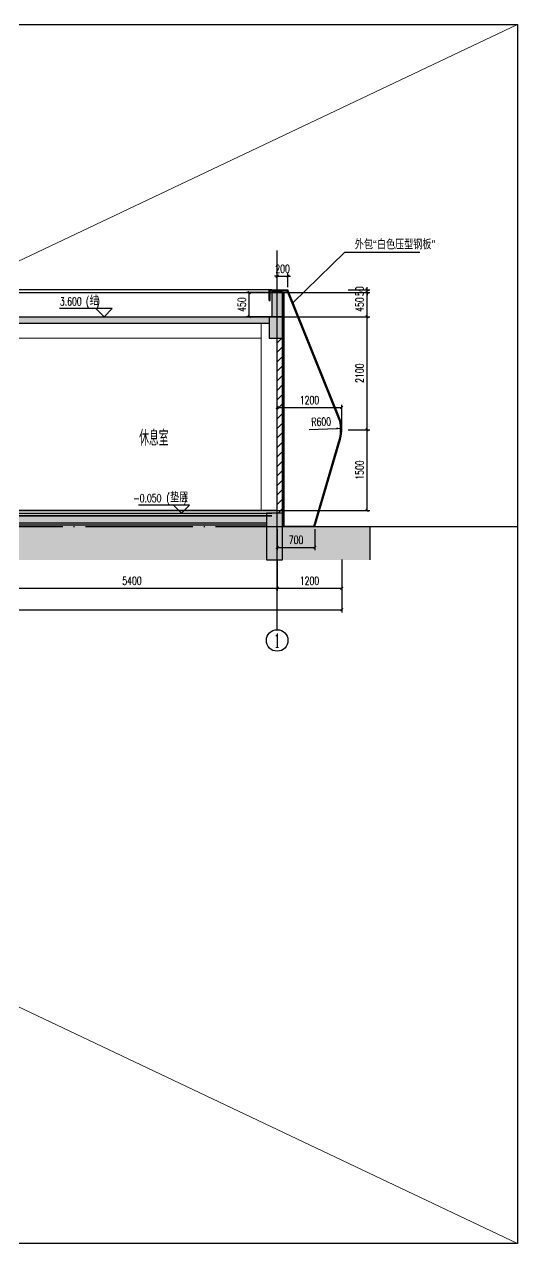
# Model space of a CAD drawing. Extents: x -2377130 to 293730, y -2 to 754590.
# Drawn here: x -2289041 to -2279870, y 539810 to 562470 of the extents above; entities that cross this region are included whole.
import ezdxf
from ezdxf.enums import TextEntityAlignment as Align

# ---------------------------------------------------------------- set-up
doc = ezdxf.new("R2010")
doc.units = 0
doc.header["$LTSCALE"] = 1000
doc.header["$MEASUREMENT"] = 0
doc.linetypes.add('DOTE', pattern=[2.42, 2, -0.2, 0.02, -0.2])
doc.layers.get('Defpoints').update_dxf_attribs({"color": 210})
for name, color, linetype in [('A-AXIS-D', 1, 'Continuous'), ('A-AXIS-DOTE', 14, 'DOTE'), ('A-AXIS-DP', 126, 'Continuous'), ('A-AXIS-ELEV', 4, 'Continuous'), ('A-COLS', 6, 'Continuous'), ('A-CURTAIN', 134, 'Continuous'), ('A-HATCH-1', 252, 'Continuous'), ('A-HATCH-2', 251, 'Continuous'), ('A-LIN-V', 9, 'Continuous'), ('A-SFCE', 30, 'Continuous'), ('A-TEXT', 61, 'Continuous'), ('AS-COLN', 6, 'Continuous'), ('AS-WALL', 40, 'Continuous'), ('DIM_SYMB', 3, 'Continuous'), ('PUB_HATCH', 8, 'Continuous'), ('PUB_TEXT', 7, 'Continuous')]:
    doc.layers.add(name, color=color, linetype=linetype)
doc.layers.add('A-WALL-HATCH', color=8, linetype='Continuous', lineweight=13)
doc.styles.add('_TCH_AXIS', font='COMPLEX', dxfattribs={"bigfont": 'GBCBIG'})
doc.styles.add('_TCH_DIM', font='SIMPLEX', dxfattribs={"bigfont": 'GBCBIG'})
doc.styles.add('_TCH_DIM_T3', font='SIMPLEX', dxfattribs={"width": 0.705882, "bigfont": 'GBCBIG'})
doc.styles.add('_TCH_SPACE', font='SIMPLEX', dxfattribs={"height": 5, "bigfont": 'GBCBIG'})
doc.dimstyles.new('_TCH_ARCH&&50', dxfattribs={"dimtxt": 148.75, "dimasz": 50, "dimexe": 50, "dimexo": 50, "dimgap": 63.125, "dimtad": 1, "dimdec": 0, "dimzin": 0, "dimdsep": 46, "dimtxsty": '_TCH_DIM_T3', "dimblk": 'ARCHTICK', "dimcen": 0.09, "dimclrt": 7, "dimazin": 2, "dimtfac": 1, "dimtdec": 0, "dimtix": 1, "dimtmove": 2, "dimatfit": 3, "dimfxl": 0, "dimtolj": 1, "dimtzin": 0, "dimarcsym": 0})

# ---------------------------------------------------------------- blocks, each defined once
blk = doc.blocks.new('_ArchTick')
at = {"color": 0, "linetype": 'ByBlock', "const_width": 0.4}
blk.add_lwpolyline([(-0.5, -0.5), (0.5, 0.5)], dxfattribs=at)
blk = doc.blocks.new('*D181')
at = {"layer": 'A-AXIS-DP', "color": 0, "lineweight": -2}
for p, q in [((-2284340, 557790), (-2284390, 557790)), ((-2284340, 557587), (-2284340, 557840)), ((-2284340, 557790), (-2284140, 557790)), ((-2284140, 557587), (-2284140, 557840)), ((-2284140, 557790), (-2284090, 557790))]:
    blk.add_line(p, q, dxfattribs=at)
at = {"layer": 'Defpoints', "color": 0}
for p in [(-2284140, 557790), (-2284340, 557537), (-2284140, 557537)]:
    blk.add_point(p, dxfattribs=at)
at = {"layer": 'A-AXIS-DP', "color": 0, "lineweight": -2, "xscale": 50, "yscale": 50, "zscale": 50}
blk.add_blockref('_ArchTick', (-2284340, 557790), dxfattribs=at)
at = {"layer": 'A-AXIS-DP', "color": 0, "lineweight": -2, "xscale": 50, "yscale": 50, "zscale": 50, "rotation": 180}
blk.add_blockref('_ArchTick', (-2284140, 557790), dxfattribs=at)
at = {"layer": 'A-AXIS-DP', "color": 7, "insert": (-2284240, 557928), "char_height": 148.8, "attachment_point": 5, "style": '_TCH_DIM_T3'}
blk.add_mtext('\\A1;200', dxfattribs=at)
blk = doc.blocks.new('*D182')
at = {"layer": 'A-AXIS-DP', "color": 0, "lineweight": -2}
for p, q in [((-2284340, 553087), (-2284340, 552700)), ((-2283640, 553087), (-2283640, 552700)), ((-2284340, 552750), (-2283640, 552750))]:
    blk.add_line(p, q, dxfattribs=at)
at = {"layer": 'Defpoints', "color": 0}
for p in [(-2284340, 553137), (-2283640, 553137), (-2283640, 552750)]:
    blk.add_point(p, dxfattribs=at)
at = {"layer": 'A-AXIS-DP', "color": 0, "lineweight": -2, "xscale": 50, "yscale": 50, "zscale": 50, "rotation": 180}
blk.add_blockref('_ArchTick', (-2284340, 552750), dxfattribs=at)
at = {"layer": 'A-AXIS-DP', "color": 0, "lineweight": -2, "xscale": 50, "yscale": 50, "zscale": 50}
blk.add_blockref('_ArchTick', (-2283640, 552750), dxfattribs=at)
at = {"layer": 'A-AXIS-DP', "color": 7, "insert": (-2283990, 552888), "char_height": 148.8, "attachment_point": 5, "style": '_TCH_DIM_T3'}
blk.add_mtext('\\A1;700', dxfattribs=at)
blk = doc.blocks.new('*D183')
at = {"layer": 'A-AXIS-DP', "color": 0, "lineweight": -2}
for p, q in [((-2283019, 557537), (-2282620, 557537)), ((-2283019, 557487), (-2282620, 557487)), ((-2282670, 557537), (-2282670, 557587)), ((-2282670, 557487), (-2282670, 557537)), ((-2282670, 557487), (-2282670, 557437))]:
    blk.add_line(p, q, dxfattribs=at)
at = {"layer": 'Defpoints', "color": 0}
for p in [(-2283069, 557537), (-2283069, 557487), (-2282670, 557537)]:
    blk.add_point(p, dxfattribs=at)
at = {"layer": 'A-AXIS-DP', "color": 0, "lineweight": -2, "xscale": 50, "yscale": 50, "zscale": 50}
for p, rotation in [((-2282670, 557537), 270), ((-2282670, 557487), 90)]:
    blk.add_blockref('_ArchTick', p, dxfattribs=dict(at, rotation=rotation))
at = {"layer": 'A-AXIS-DP', "color": 7, "insert": (-2282807, 557512), "char_height": 148.8, "attachment_point": 5, "rotation": 90, "style": '_TCH_DIM_T3'}
blk.add_mtext('\\A1;50', dxfattribs=at)
blk = doc.blocks.new('*D184')
at = {"layer": 'A-AXIS-DP', "color": 0, "lineweight": -2}
for p, q in [((-2283019, 557487), (-2282620, 557487)), ((-2282670, 557037), (-2282670, 557487)), ((-2283019, 557037), (-2282620, 557037))]:
    blk.add_line(p, q, dxfattribs=at)
at = {"layer": 'Defpoints', "color": 0}
for p in [(-2283069, 557487), (-2282670, 557487), (-2283069, 557037)]:
    blk.add_point(p, dxfattribs=at)
at = {"layer": 'A-AXIS-DP', "color": 0, "lineweight": -2, "xscale": 50, "yscale": 50, "zscale": 50}
for p, rotation in [((-2282670, 557487), 90), ((-2282670, 557037), 270)]:
    blk.add_blockref('_ArchTick', p, dxfattribs=dict(at, rotation=rotation))
at = {"layer": 'A-AXIS-DP', "color": 7, "insert": (-2282807, 557262), "char_height": 148.8, "attachment_point": 5, "rotation": 90, "style": '_TCH_DIM_T3'}
blk.add_mtext('\\A1;450', dxfattribs=at)
blk = doc.blocks.new('*D185')
at = {"layer": 'A-AXIS-DP', "color": 0, "lineweight": -2}
for p, q in [((-2283019, 557037), (-2282620, 557037)), ((-2282670, 554937), (-2282670, 557037)), ((-2283019, 554937), (-2282620, 554937))]:
    blk.add_line(p, q, dxfattribs=at)
at = {"layer": 'Defpoints', "color": 0}
for p in [(-2283069, 557037), (-2282670, 557037), (-2283069, 554937)]:
    blk.add_point(p, dxfattribs=at)
at = {"layer": 'A-AXIS-DP', "color": 0, "lineweight": -2, "xscale": 50, "yscale": 50, "zscale": 50}
for p, rotation in [((-2282670, 557037), 90), ((-2282670, 554937), 270)]:
    blk.add_blockref('_ArchTick', p, dxfattribs=dict(at, rotation=rotation))
at = {"layer": 'A-AXIS-DP', "color": 7, "insert": (-2282807, 555987), "char_height": 148.8, "attachment_point": 5, "rotation": 90, "style": '_TCH_DIM_T3'}
blk.add_mtext('\\A1;2100', dxfattribs=at)
blk = doc.blocks.new('*D186')
at = {"layer": 'A-AXIS-DP', "color": 0, "lineweight": -2}
for p, q in [((-2283019, 554937), (-2282620, 554937)), ((-2282670, 553437), (-2282670, 554937)), ((-2283019, 553437), (-2282620, 553437))]:
    blk.add_line(p, q, dxfattribs=at)
at = {"layer": 'Defpoints', "color": 0}
for p in [(-2283069, 554937), (-2282670, 554937), (-2283069, 553437)]:
    blk.add_point(p, dxfattribs=at)
at = {"layer": 'A-AXIS-DP', "color": 0, "lineweight": -2, "xscale": 50, "yscale": 50, "zscale": 50}
for p, rotation in [((-2282670, 554937), 90), ((-2282670, 553437), 270)]:
    blk.add_blockref('_ArchTick', p, dxfattribs=dict(at, rotation=rotation))
at = {"layer": 'A-AXIS-DP', "color": 7, "insert": (-2282807, 554187), "char_height": 148.8, "attachment_point": 5, "rotation": 90, "style": '_TCH_DIM_T3'}
blk.add_mtext('\\A1;1500', dxfattribs=at)
blk = doc.blocks.new('*D187')
at = {"layer": 'A-AXIS-DP', "color": 0, "lineweight": -2}
for p, q in [((-2284340, 554987), (-2284340, 555400)), ((-2283140, 554987), (-2283140, 555400)), ((-2284340, 555350), (-2283140, 555350))]:
    blk.add_line(p, q, dxfattribs=at)
at = {"layer": 'Defpoints', "color": 0}
for p in [(-2283140, 555350), (-2284340, 554937), (-2283140, 554937)]:
    blk.add_point(p, dxfattribs=at)
at = {"layer": 'A-AXIS-DP', "color": 0, "lineweight": -2, "xscale": 50, "yscale": 50, "zscale": 50, "rotation": 180}
blk.add_blockref('_ArchTick', (-2284340, 555350), dxfattribs=at)
at = {"layer": 'A-AXIS-DP', "color": 0, "lineweight": -2, "xscale": 50, "yscale": 50, "zscale": 50}
blk.add_blockref('_ArchTick', (-2283140, 555350), dxfattribs=at)
at = {"layer": 'A-AXIS-DP', "color": 7, "insert": (-2283740, 555487), "char_height": 148.8, "attachment_point": 5, "style": '_TCH_DIM_T3'}
blk.add_mtext('\\A1;1200', dxfattribs=at)
blk = doc.blocks.new('*D189')
at = {"layer": 'A-AXIS-DP', "color": 0, "lineweight": -2}
for p, q in [((-2284490, 557487), (-2284910, 557487)), ((-2284860, 557037), (-2284860, 557487)), ((-2284490, 557037), (-2284910, 557037))]:
    blk.add_line(p, q, dxfattribs=at)
at = {"layer": 'Defpoints', "color": 0}
for p in [(-2284860, 557487), (-2284440, 557487), (-2284440, 557037)]:
    blk.add_point(p, dxfattribs=at)
at = {"layer": 'A-AXIS-DP', "color": 0, "lineweight": -2, "xscale": 50, "yscale": 50, "zscale": 50}
for p, rotation in [((-2284860, 557487), 90), ((-2284860, 557037), 270)]:
    blk.add_blockref('_ArchTick', p, dxfattribs=dict(at, rotation=rotation))
at = {"layer": 'A-AXIS-DP', "color": 7, "insert": (-2284998, 557262), "char_height": 148.8, "attachment_point": 5, "rotation": 90, "style": '_TCH_DIM_T3'}
blk.add_mtext('\\A1;450', dxfattribs=at)
blk = doc.blocks.new('*D206')
at = {"layer": 'A-AXIS-D', "color": 0, "lineweight": -2}
for p, q in [((-2297390, 552527), (-2297390, 551542)), ((-2283140, 552527), (-2283140, 551542)), ((-2297390, 551592), (-2283140, 551592))]:
    blk.add_line(p, q, dxfattribs=at)
at = {"layer": 'Defpoints', "color": 0}
for p in [(-2297390, 552577), (-2283140, 552577), (-2283140, 551592)]:
    blk.add_point(p, dxfattribs=at)
at = {"layer": 'A-AXIS-D', "color": 0, "lineweight": -2, "xscale": 50, "yscale": 50, "zscale": 50, "rotation": 180}
blk.add_blockref('_ArchTick', (-2297390, 551592), dxfattribs=at)
at = {"layer": 'A-AXIS-D', "color": 0, "lineweight": -2, "xscale": 50, "yscale": 50, "zscale": 50}
blk.add_blockref('_ArchTick', (-2283140, 551592), dxfattribs=at)
at = {"layer": 'A-AXIS-D', "color": 7, "insert": (-2290265, 551729), "char_height": 148.8, "attachment_point": 5, "style": '_TCH_DIM_T3'}
blk.add_mtext('\\A1;14250', dxfattribs=at)
blk = doc.blocks.new('*D207')
at = {"layer": 'A-AXIS-D', "color": 0, "lineweight": -2}
for p, q in [((-2284340, 552527), (-2284340, 551942)), ((-2283140, 552527), (-2283140, 551942)), ((-2284340, 551992), (-2283140, 551992))]:
    blk.add_line(p, q, dxfattribs=at)
at = {"layer": 'Defpoints', "color": 0}
for p in [(-2284340, 552577), (-2283140, 552577), (-2283140, 551992)]:
    blk.add_point(p, dxfattribs=at)
at = {"layer": 'A-AXIS-D', "color": 0, "lineweight": -2, "xscale": 50, "yscale": 50, "zscale": 50, "rotation": 180}
blk.add_blockref('_ArchTick', (-2284340, 551992), dxfattribs=at)
at = {"layer": 'A-AXIS-D', "color": 0, "lineweight": -2, "xscale": 50, "yscale": 50, "zscale": 50}
blk.add_blockref('_ArchTick', (-2283140, 551992), dxfattribs=at)
at = {"layer": 'A-AXIS-D', "color": 7, "insert": (-2283740, 552129), "char_height": 148.8, "attachment_point": 5, "style": '_TCH_DIM_T3'}
blk.add_mtext('\\A1;1200', dxfattribs=at)
blk = doc.blocks.new('*D208')
at = {"layer": 'A-AXIS-D', "color": 0, "lineweight": -2}
for p, q in [((-2289740, 552527), (-2289740, 551942)), ((-2284340, 552527), (-2284340, 551942)), ((-2289740, 551992), (-2284340, 551992))]:
    blk.add_line(p, q, dxfattribs=at)
at = {"layer": 'Defpoints', "color": 0}
for p in [(-2289740, 552577), (-2284340, 552577), (-2284340, 551992)]:
    blk.add_point(p, dxfattribs=at)
at = {"layer": 'A-AXIS-D', "color": 0, "lineweight": -2, "xscale": 50, "yscale": 50, "zscale": 50, "rotation": 180}
blk.add_blockref('_ArchTick', (-2289740, 551992), dxfattribs=at)
at = {"layer": 'A-AXIS-D', "color": 0, "lineweight": -2, "xscale": 50, "yscale": 50, "zscale": 50}
blk.add_blockref('_ArchTick', (-2284340, 551992), dxfattribs=at)
at = {"layer": 'A-AXIS-D', "color": 7, "insert": (-2287040, 552129), "char_height": 148.8, "attachment_point": 5, "style": '_TCH_DIM_T3'}
blk.add_mtext('\\A1;5400', dxfattribs=at)
blk = doc.blocks.new('99平面图例外参$0$$LinePat$夹层保温1')
at = {"color": 0}
for p, q in [((0, 0), (96, 0)), ((0, -50), (96, -50)), ((0, -100), (96, -50)), ((96, -100), (0, -50)), ((0, -100), (96, -100)), ((0, -150), (96, -150))]:
    blk.add_line(p, q, dxfattribs=at)
blk = doc.blocks.new('_FZH')
at = {"color": 8}
blk.add_lwpolyline([(-0.5, -0.5), (0.5, -0.5), (0.5, 0.5), (-0.5, 0.5)], close=True, dxfattribs=at)
at = {"layer": 'PUB_HATCH', "color": 8}
blk.add_solid([(-0.5, -0.5), (0.5, -0.5), (-0.5, 0.5), (0.5, 0.5)], dxfattribs=at)

msp = doc.modelspace()

# ---------------------------------------------------------------- hatches: boundary and pattern name
at = {"layer": 'A-HATCH-1'}
h = msp.add_hatch(dxfattribs=at)
h.set_pattern_fill('混凝土', color=256, scale=20)
h.set_pattern_definition([(50, (-40602099763.28, -3385447942.55), (143.45203652015, -12.55042699652), [15, -165]), (355, (-40602099763.28, -3385447942.55), (-27.7502667226, 150.43842674), [12, -132]), (100.4514, (-40602099751.32, -3385447943.6), (115.7018763428, 137.8879084122), [12.748038, -140.2284224]), (46.1842, (-40602099763.28, -3385447902.55), (213.4482097251, -33.1038028658), [22.5, -247.5]), (96.6356, (-40602099745.49, -3385447905.3), (186.9325411097, 194.8235741801), [19.1220576, -210.3426]), (351.1842, (-40602099763.28, -3385447902.55), (186.9323890267, 194.8237201851), [18, -198]), (21, (-40602099743.28, -3385447912.55), (119.3814104237, -80.52377813307), [15, -165]), (326, (-40602099743.28, -3385447912.55), (48.6630663843, 145.03000900937), [12, -132]), (71.4514, (-40602099733.33, -3385447919.26), (168.0445257163, 64.506099342), [12.748038, -140.2284224]), (37.5, (-40602099763.276, -3385447942.55), (2.43197106346, 66.57877076626), [0, -130.4, 0, -134, 0, -132.5]), (7.5, (-40602099763.276, -3385447942.55), (52.61390748843, 78.88234237647), [0, -76.4, 0, -127.4, 0, -50.5]), (327.5, (-40602099807.876, -3385447942.55), (106.76448723448, -4.510974346876), [0, -50, 0, -156, 0, -207]), (317.5, (-40602099827.88, -3385447942.55), (116.63723386848, 20.02099646646), [0, -65, 0, -103.6, 0, -147])])
h.paths.add_polyline_path([(-2289640, 553197.5), (-2289640, 553387.5), (-2284540, 553387.5), (-2284540, 553197.5)])
h.paths.add_polyline_path([(-2293790, 553197.5), (-2293790, 553387.5), (-2289940, 553387.5), (-2289940, 553197.5)])
h = msp.add_hatch(dxfattribs=at)
h.set_pattern_fill('砂石碎砖', color=256, scale=10)
h.set_pattern_definition([(50, (-40602099763.276, -3385447942.55), (71.72601810687, -6.2752133697), [7.5, -82.5]), (355, (-40602099763.276, -3385447942.55), (-13.87513266396, 75.21921330899), [6, -66]), (100.4514, (-40602099757.3, -3385447943.07), (57.8509381714, 68.9439542061), [6.374019, -70.114211]), (46.1842, (-40602099763.28, -3385447922.55), (106.7241042853, -16.55190087903), [11.25, -123.75]), (96.6356, (-40602099754.38, -3385447923.93), (93.46627015755, 97.41178704382), [9.5610288, -105.1713]), (351.1842, (-40602099763.28, -3385447922.55), (93.46619451336, 97.41186009253), [9, -99]), (21, (-40602099753.276, -3385447927.55), (59.69070514017, -40.26188887982), [7.5, -82.5]), (326, (-40602099753.276, -3385447927.55), (24.33153377248, 72.51500411325), [6, -66]), (71.4514, (-40602099748.3, -3385447930.9), (84.02226285815, 32.253049671), [6.374019, -70.114211])])
h.paths.add_polyline_path([(-2289640, 553197.5), (-2284340, 553197.5), (-2284340, 553162.5), (-2289640, 553162.5)])
h.paths.add_polyline_path([(-2293690, 553197.5), (-2289940, 553197.5), (-2289940, 553162.5), (-2293690, 553162.5)])
at = {"layer": 'A-WALL-HATCH'}
h = msp.add_hatch(dxfattribs=at)
h.set_pattern_fill('夯实土壤', color=256, scale=40)
h.set_pattern_definition([(45, (-40602099716.08, -3385448092.55), (-158.9576044107, 158.9576044107), []), (45, (-40602099632.08, -3385448092.55), (-158.9576044107, 158.9576044107), []), (45, (-40602099548.08, -3385448092.55), (-158.9576044107, 158.9576044107), []), (135, (-40602099716.08, -3385448092.55), (-158.9576044107, -158.9576044107), [106, -118.8]), (135, (-40602099674.08, -3385448050.55), (-158.9576044107, -158.9576044107), [106, -118.8]), (135, (-40602099632.08, -3385448008.55), (-158.9576044107, -158.9576044107), [106, -118.8])])
h.paths.add_polyline_path([(-2284240, 553137.5), (-2282616.7, 553137.5), (-2282616.7, 552517.5), (-2284240, 552517.5)])
h.paths.add_polyline_path([(-2289590, 553162.5), (-2284540, 553162.5), (-2284540, 552677.5), (-2284540, 552517.5), (-2289590, 552517.5)])
h.paths.add_polyline_path([(-2293738.8, 553162.5), (-2289890, 553162.5), (-2289890, 552517.5), (-2293738.8, 552517.5)])
h.paths.add_polyline_path([(-2298010, 553137.5), (-2294038.8, 553137.5), (-2294038.8, 552517.5), (-2298010, 552517.5)])
at = {"layer": 'PUB_HATCH'}
for points in [[(-2284440, 557037.5), (-2284240, 557037.5), (-2284240, 557487.5), (-2284440, 557487.5)], [(-2289640, 557037.5), (-2289640, 556917.5), (-2284490, 556917.5), (-2284490, 557037.5)]]:
    msp.add_hatch(color=256, dxfattribs=at).paths.add_polyline_path(points)
h = msp.add_hatch(dxfattribs=at)
h.set_pattern_fill('普通砖', color=256, scale=50, style=0)
h.set_pattern_definition([(45, (0, 89.76), (-88.388383, 88.388383), [])])
h.paths.add_polyline_path([(-2284240, 553387.5), (-2284240, 556637.5), (-2284340, 556637.5), (-2284340, 553387.5)])

# ---------------------------------------------------------------- linework, layer by layer
at = {"layer": 'A-AXIS-D'}
msp.add_circle((-2284340.6, 551020.5), 200, dxfattribs=at)
at = {"layer": 'A-AXIS-DOTE', "ltscale": 30}
for p, q in [((-2284340, 551220.5), (-2284340, 558267.5)), ((-2300006.7, 557487.5), (-2282616.7, 557487.5)), ((-2300006.7, 557037.5), (-2282616.7, 557037.5)), ((-2300006.7, 553437.5), (-2282616.7, 553437.5))]:
    msp.add_line(p, q, dxfattribs=at)
at = {"layer": 'A-AXIS-DOTE'}
msp.add_line((-2300006.7, 553137.5), (-2282616.7, 553137.5), dxfattribs=at)
at = {"layer": 'A-AXIS-DP'}
msp.add_lwpolyline([(-2283748.1, 554939.7), (-2283240.3, 554958.8), (-2283140.4, 554962.5)], dxfattribs=at)
msp.add_lwpolyline([(-2283240.3, 554958.8, 33, 0, 0), (-2283140.4, 554962.5, 0, 0, 0)], format="xyseb", dxfattribs=at)
at = {"layer": 'A-AXIS-ELEV'}
for p, q in [((-2287410, 557187.6), (-2288390, 557187.6)), ((-2287560, 557037.6), (-2287710, 557187.6)), ((-2287560, 557037.6), (-2287410, 557187.6)), ((-2285970, 553537.5), (-2286919.1, 553537.5)), ((-2286120, 553387.5), (-2286270, 553537.5)), ((-2286120, 553387.5), (-2285970, 553537.5))]:
    msp.add_line(p, q, dxfattribs=at)
at = {"layer": 'A-CURTAIN'}
for p, q in [((-2284490, 557537.5), (-2284140, 557537.5)), ((-2284490, 557337.5), (-2284490, 557537.5)), ((-2284470, 557517.5), (-2284153.5, 557517.5)), ((-2284470, 557337.5), (-2284470, 557517.5)), ((-2283200.8, 555151.1), (-2284153.5, 557517.5)), ((-2283182.2, 555158.6), (-2284140, 557537.5)), ((-2284490, 557337.5), (-2284470, 557337.5)), ((-2283660.8, 553137.5), (-2283184.6, 554769.2)), ((-2283640, 553137.5), (-2283165.5, 554763.6)), ((-2283640, 553137.5), (-2284240, 553137.5))]:
    msp.add_line(p, q, dxfattribs=at)
for radius in [580, 600]:
    msp.add_arc((-2283739.8, 554937.1), radius, 343.19132, 21.66779, dxfattribs=at)
at = {"layer": 'A-HATCH-2'}
for p, q in [((-2284540, 553387.5), (-2284540, 552877.5)), ((-2282616.7, 553137.5), (-2282616.7, 552517.5))]:
    msp.add_line(p, q, dxfattribs=at)
at = {"layer": 'A-LIN-V'}
msp.add_lwpolyline([(-2327650, 562470), (-2279870, 562470), (-2279870, 539810), (-2327650, 539810)], close=True, dxfattribs=at)
msp.add_lwpolyline([(-2284440, 557537.5), (-2293790, 557537.5)], dxfattribs=at)
at = {"layer": 'A-SFCE'}
for p, q in [((-2294040, 553387.5), (-2284440, 553387.5)), ((-2284340, 553437.5), (-2289790, 553437.5)), ((-2284440, 553337.5), (-2294040, 553337.5)), ((-2294040, 553337.5), (-2284440, 553337.5)), ((-2284540, 553162.5), (-2294040, 553162.5)), ((-2284240, 553137.5), (-2282616.7, 553137.5))]:
    msp.add_line(p, q, dxfattribs=at)
msp.add_lwpolyline([(-2284540, 553197.5), (-2294040, 553197.5)], dxfattribs=at)
at = {"layer": 'A-WALL-HATCH'}
for p, q in [((-2279870, 539810), (-2327650, 562470)), ((-2327650, 539810), (-2279870, 562470)), ((-2284640, 556917.5), (-2284640, 553437.5)), ((-2289640, 556637.5), (-2284640, 556637.5))]:
    msp.add_line(p, q, dxfattribs=at)
at = {"layer": 'AS-COLN'}
for p, q in [((-2284440, 557487.5), (-2284440, 557037.5)), ((-2284240, 557487.5), (-2284440, 557487.5)), ((-2284240, 557487.5), (-2284240, 557037.5)), ((-2289640, 557037.5), (-2284490, 557037.5)), ((-2289640, 556917.5), (-2284490, 556917.5))]:
    msp.add_line(p, q, dxfattribs=at)
at = {"layer": 'AS-WALL'}
for p, q in [((-2284340, 553387.5), (-2284340, 556637.5)), ((-2284240, 553387.5), (-2284240, 556637.5))]:
    msp.add_line(p, q, dxfattribs=at)
msp.add_lwpolyline([(-2282616.7, 553137.5), (-2279870, 553137.5)], dxfattribs=at)
at = {"layer": 'DIM_SYMB'}
for p, q in [((-2284050, 557297.5), (-2283080, 558237.5)), ((-2283080, 558237.5), (-2281690, 558237.5))]:
    msp.add_line(p, q, dxfattribs=at)
at = {"layer": 'DIM_SYMB', "const_width": 20}
msp.add_lwpolyline([(-2284057.2, 557290.5, 1), (-2284042.8, 557304.4, 1)], format="xyb", close=True, dxfattribs=at)

# ---------------------------------------------------------------- block references
at = {"layer": 'A-COLS', "xscale": 400, "yscale": 250, "zscale": 250, "rotation": 90}
msp.add_blockref('_FZH', (-2284365, 556837.5), dxfattribs=at)
at = {"layer": 'A-COLS', "xscale": 300, "yscale": 870, "zscale": 870}
msp.add_blockref('_FZH', (-2284390, 552952.5), dxfattribs=at)
at = {"layer": 'A-HATCH-2', "xscale": 0.2004977875711161, "yscale": 0.2, "zscale": 0.2, "rotation": 90}
for p in [(-2284240, 557468.2), (-2284240, 557449), (-2284240, 557429.7), (-2284240, 557410.5), (-2284240, 557391.2), (-2284240, 557372), (-2284240, 557352.7), (-2284240, 557333.5), (-2284240, 557314.2), (-2284240, 557295), (-2284240, 557275.7), (-2284240, 557256.5), (-2284240, 557237.2), (-2284240, 557218), (-2284240, 557198.7), (-2284240, 557179.5), (-2284240, 557160.2), (-2284240, 557141), (-2284240, 557121.7), (-2284240, 557102.5), (-2284240, 557083.2), (-2284240, 557064), (-2284240, 557044.8), (-2284240, 557025.5), (-2284240, 557006.3), (-2284240, 556987), (-2284240, 556967.8), (-2284240, 556948.5), (-2284240, 556929.3), (-2284240, 556910), (-2284240, 556890.8), (-2284240, 556871.5), (-2284240, 556852.3), (-2284240, 556833), (-2284240, 556813.8), (-2284240, 556794.5), (-2284240, 556775.3), (-2284240, 556756), (-2284240, 556736.8), (-2284240, 556717.5), (-2284240, 556698.3), (-2284240, 556679), (-2284240, 556659.8), (-2284240, 556640.5), (-2284240, 556621.3), (-2284240, 556602.1), (-2284240, 556582.8), (-2284240, 556563.6), (-2284240, 556544.3), (-2284240, 556525.1), (-2284240, 556505.8), (-2284240, 556486.6), (-2284240, 556467.3), (-2284240, 556448.1), (-2284240, 556428.8), (-2284240, 556409.6), (-2284240, 556390.3), (-2284240, 556371.1), (-2284240, 556351.8), (-2284240, 556332.6), (-2284240, 556313.3), (-2284240, 556294.1), (-2284240, 556274.8), (-2284240, 556255.6), (-2284240, 556236.3), (-2284240, 556217.1), (-2284240, 556197.9), (-2284240, 556178.6), (-2284240, 556159.4), (-2284240, 556140.1), (-2284240, 556120.9), (-2284240, 556101.6), (-2284240, 556082.4), (-2284240, 556063.1), (-2284240, 556043.9), (-2284240, 556024.6), (-2284240, 556005.4), (-2284240, 555986.1), (-2284240, 555966.9), (-2284240, 555947.6), (-2284240, 555928.4), (-2284240, 555909.1), (-2284240, 555889.9), (-2284240, 555870.6), (-2284240, 555851.4), (-2284240, 555832.1), (-2284240, 555812.9), (-2284240, 555793.6), (-2284240, 555774.4), (-2284240, 555755.2), (-2284240, 555735.9), (-2284240, 555716.7), (-2284240, 555697.4), (-2284240, 555678.2), (-2284240, 555658.9), (-2284240, 555639.7), (-2284240, 555620.4), (-2284240, 555601.2), (-2284240, 555581.9), (-2284240, 555562.7), (-2284240, 555543.4), (-2284240, 555524.2), (-2284240, 555504.9), (-2284240, 555485.7), (-2284240, 555466.4), (-2284240, 555447.2), (-2284240, 555427.9), (-2284240, 555408.7), (-2284240, 555389.4), (-2284240, 555370.2), (-2284240, 555350.9), (-2284240, 555331.7), (-2284240, 555312.5), (-2284240, 555293.2), (-2284240, 555274), (-2284240, 555254.7), (-2284240, 555235.5), (-2284240, 555216.2), (-2284240, 555197), (-2284240, 555177.7), (-2284240, 555158.5), (-2284240, 555139.2), (-2284240, 555120), (-2284240, 555100.7), (-2284240, 555081.5), (-2284240, 555062.2), (-2284240, 555043), (-2284240, 555023.7), (-2284240, 555004.5), (-2284240, 554985.2), (-2284240, 554966), (-2284240, 554946.7), (-2284240, 554927.5), (-2284240, 554908.2), (-2284240, 554889), (-2284240, 554869.8), (-2284240, 554850.5), (-2284240, 554831.3), (-2284240, 554812), (-2284240, 554792.8), (-2284240, 554773.5), (-2284240, 554754.3), (-2284240, 554735), (-2284240, 554715.8), (-2284240, 554696.5), (-2284240, 554677.3), (-2284240, 554658), (-2284240, 554638.8), (-2284240, 554619.5), (-2284240, 554600.3), (-2284240, 554581), (-2284240, 554561.8), (-2284240, 554542.5), (-2284240, 554523.3), (-2284240, 554504), (-2284240, 554484.8), (-2284240, 554465.5), (-2284240, 554446.3), (-2284240, 554427.1), (-2284240, 554407.8), (-2284240, 554388.6), (-2284240, 554369.3), (-2284240, 554350.1), (-2284240, 554330.8), (-2284240, 554311.6), (-2284240, 554292.3), (-2284240, 554273.1), (-2284240, 554253.8), (-2284240, 554234.6), (-2284240, 554215.3), (-2284240, 554196.1), (-2284240, 554176.8), (-2284240, 554157.6), (-2284240, 554138.3), (-2284240, 554119.1), (-2284240, 554099.8), (-2284240, 554080.6), (-2284240, 554061.3), (-2284240, 554042.1), (-2284240, 554022.9), (-2284240, 554003.6), (-2284240, 553984.4), (-2284240, 553965.1), (-2284240, 553945.9), (-2284240, 553926.6), (-2284240, 553907.4), (-2284240, 553888.1), (-2284240, 553868.9), (-2284240, 553849.6), (-2284240, 553830.4), (-2284240, 553811.1), (-2284240, 553791.9), (-2284240, 553772.6), (-2284240, 553753.4), (-2284240, 553734.1), (-2284240, 553714.9), (-2284240, 553695.6), (-2284240, 553676.4), (-2284240, 553657.1), (-2284240, 553637.9), (-2284240, 553618.6), (-2284240, 553599.4), (-2284240, 553580.2), (-2284240, 553560.9), (-2284240, 553541.7), (-2284240, 553522.4), (-2284240, 553503.2), (-2284240, 553483.9), (-2284240, 553464.7), (-2284240, 553445.4), (-2284240, 553426.2), (-2284240, 553406.9), (-2284240, 553387.7), (-2284240, 553368.4), (-2284240, 553349.2), (-2284240, 553329.9), (-2284240, 553310.7), (-2284240, 553291.4), (-2284240, 553272.2), (-2284240, 553252.9), (-2284240, 553233.7), (-2284240, 553214.4), (-2284240, 553195.2), (-2284240, 553175.9), (-2284240, 553156.7), (-2284240, 553137.5)]:
    msp.add_blockref('99平面图例外参$0$$LinePat$夹层保温1', p, dxfattribs=at)

# ---------------------------------------------------------------- texts
at = {"layer": 'A-AXIS-DP', "color": 7, "style": '_TCH_DIM', "width": 0.705882}
msp.add_text('R600', height=148.75, rotation=2.15272, dxfattribs=at).set_placement((-2283700.6, 555004.7))
at = {"layer": 'A-TEXT', "style": '_TCH_SPACE', "width": 0.7}
msp.add_text('休息室', height=289.36, dxfattribs=at).set_placement((-2286906.5, 554637.5))
at = {"layer": 'PUB_TEXT', "style": '_TCH_DIM'}
for s, height, p in [('外包“白色压型钢板”', 168.79, (-2282896.8, 558290)), ('结', 168.8, (-2287826, 557247.5)), ('垫层', 168.79, (-2286330, 553590))]:
    msp.add_text(s, height=height, dxfattribs=at).set_placement(p)
at = {"layer": 'PUB_TEXT', "style": '_TCH_DIM', "width": 0.705882}
for s, height, p in [('3.600', 148.75, (-2288381, 557247.5)), ('(', 148.8, (-2287896, 557247.5)), (')', 148.8, (-2287703.1, 557247.5)), ('-0.050', 148.75, (-2287015, 553590)), ('(', 148.8, (-2286400, 553590)), (')', 148.8, (-2286084.3, 553590))]:
    msp.add_text(s, height=height, dxfattribs=at).set_placement(p)
at = {"layer": 'PUB_TEXT', "style": '_TCH_AXIS'}
msp.add_text('1', height=257.4, dxfattribs=at).set_placement((-2284395.7, 550891.8), (-2284285.5, 550891.8), align=Align.FIT)

# ---------------------------------------------------------------- dimensions: what is measured, and where the dimension line sits
at = {"layer": 'A-AXIS-D'}
for p1, p2, distance, picture, middle in [((-2297390.2, 552577.5), (-2283139.8, 552577.5), -986, '*D206', (-2290265, 551729)), ((-2289740, 552577.5), (-2284340, 552577.5), -586, '*D208', (-2287040, 552129)), ((-2284340, 552577.5), (-2283139.8, 552577.5), -586, '*D207', (-2283739.9, 552129))]:
    dim = msp.add_aligned_dim(p1=p1, p2=p2, distance=distance, dimstyle='_TCH_ARCH&&50', dxfattribs=at)
    dim.commit()
    dim.dimension.update_dxf_attribs({"geometry": picture, "text_midpoint": middle})
at = {"layer": 'A-AXIS-DP'}
for p1, p2, distance, picture, middle in [((-2284340, 557537.5), (-2284140, 557537.5), 252.5, '*D181', (-2284240, 557927.5)), ((-2284440, 557037.5), (-2284440, 557487.5), 420, '*D189', (-2284997.5, 557262.5)), ((-2283069.1, 557487.5), (-2283069.1, 557537.5), -399.1, '*D183', (-2282807.5, 557512.5)), ((-2283069.1, 557037.5), (-2283069.1, 557487.5), -399.1, '*D184', (-2282807.5, 557262.5)), ((-2283069.1, 554937.1), (-2283069.1, 557037.5), -399.1, '*D185', (-2282807.5, 555987.3)), ((-2284340, 554937.1), (-2283139.8, 554937.1), 412.9, '*D187', (-2283739.9, 555487.5)), ((-2283069.1, 553437.5), (-2283069.1, 554937.1), -399.1, '*D186', (-2282807.5, 554187.3)), ((-2284340, 553137.5), (-2283640, 553137.5), -387.5, '*D182', (-2283990, 552887.5))]:
    dim = msp.add_aligned_dim(p1=p1, p2=p2, distance=distance, dimstyle='_TCH_ARCH&&50', dxfattribs=at)
    dim.commit()
    dim.dimension.update_dxf_attribs({"geometry": picture, "text_midpoint": middle})

doc.saveas('drawing.dxf')
